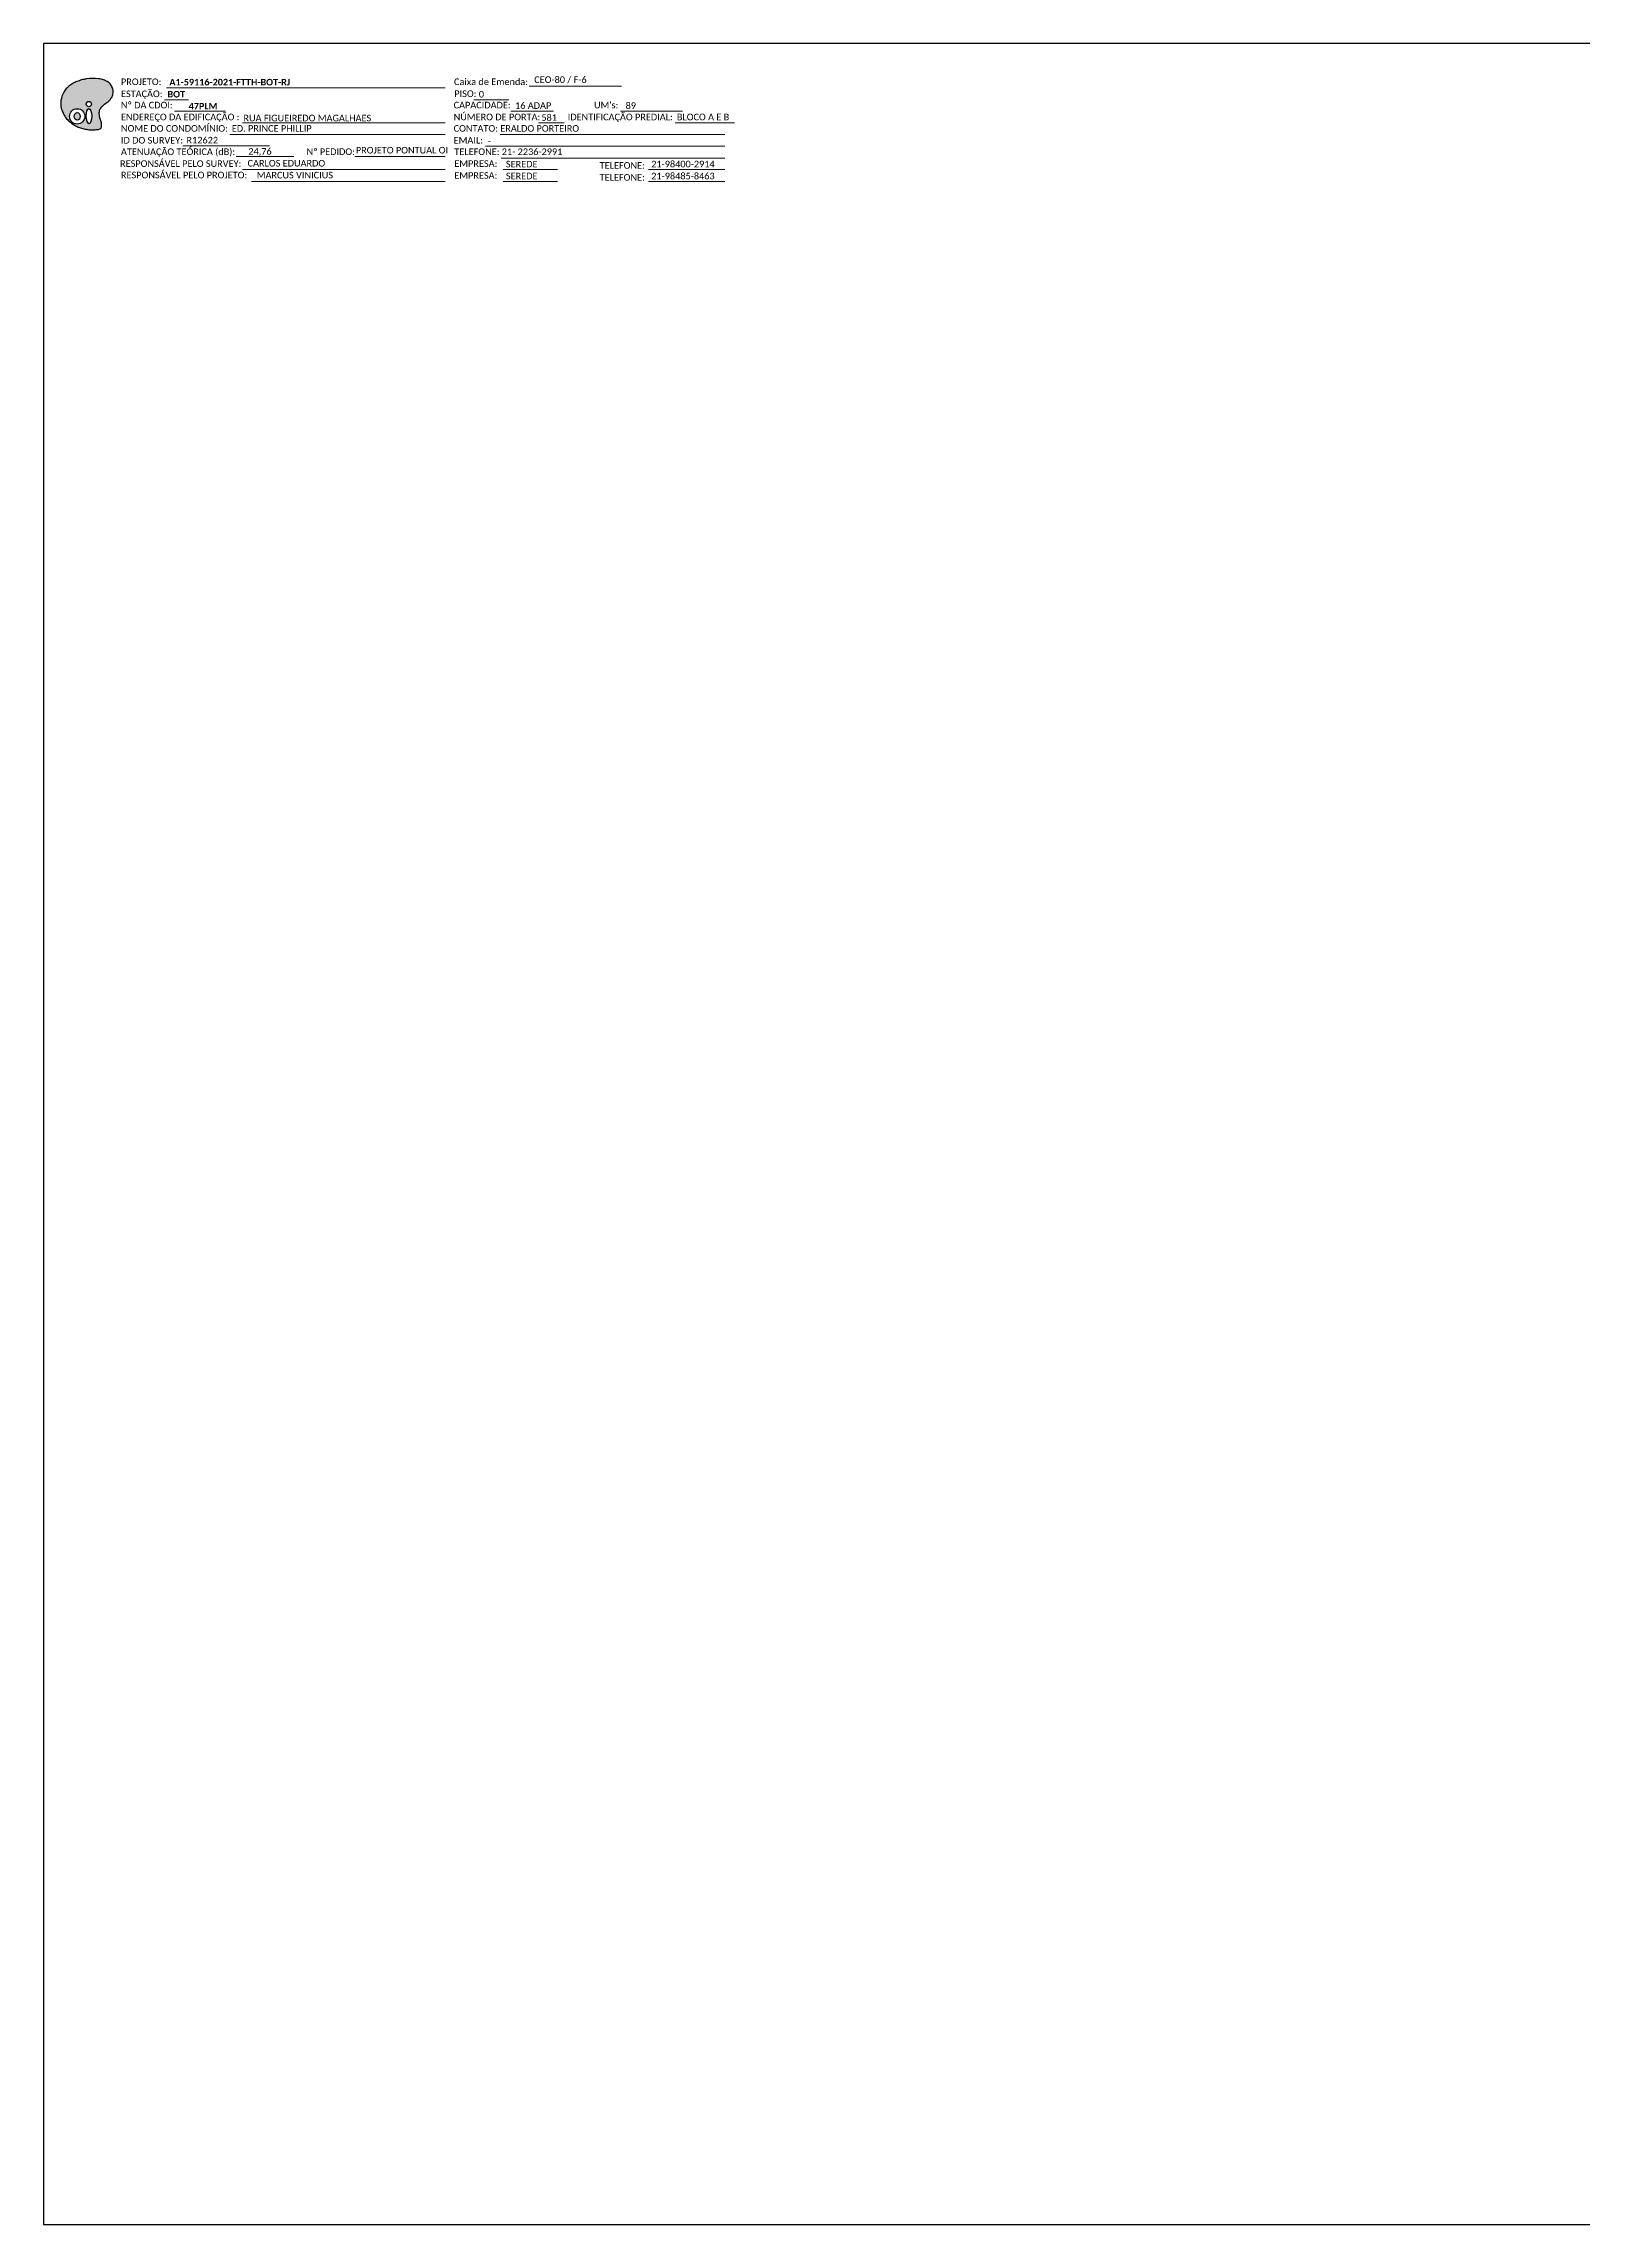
# Model space of a CAD drawing. Header units: inches. Extents: x 1396 to 4186, y -90 to 504.
# Drawn here: x 3348 to 3767, y -90 to 504 of the extents above; entities that cross this region are included whole.
import ezdxf
from ezdxf.enums import TextEntityAlignment as Align

# ---------------------------------------------------------------- set-up
doc = ezdxf.new("R2010")
doc.units = ezdxf.units.IN
doc.header["$MEASUREMENT"] = 0
doc.styles.add('WMF-Calibri0', font='calibri.ttf')
doc.styles.add('WMF-Calibri1', font='calibrib.ttf')

# ---------------------------------------------------------------- blocks, each defined once
blk = doc.blocks.new('OI')
h = blk.add_hatch(color=40)
edge = h.paths.add_edge_path()
edge.add_spline(control_points=[(4.35, -0.67), (3.92, -0.99), (3.26, -1.5), (2.81, -2.59), (2.9, -3.5), (3.06, -4.27), (3.31, -4.85), (3.37, -5.39), (3.4, -5.88), (3.2, -6.4), (2.54, -6.61), (1.65, -6.63), (0.55, -6.67), (-0.56, -6.42), (-1.61, -6.14), (-2.77, -5.61), (-3.92, -4.77), (-4.89, -3.7), (-5.34, -2.65), (-5.6, -1.94), (-5.85, -0.96), (-5.71, 0.47), (-5.1, 2.02), (-4.14, 3.02), (-3.3, 3.61), (-2.37, 4.16), (-1.36, 4.44), (-0.56, 4.7), (0.79, 4.85), (2.24, 4.97), (3.79, 4.57), (4.67, 4.21), (5.44, 3.65), (5.76, 2.99), (6.03, 2.21), (6.01, 1.46), (5.72, 0.64), (5.31, 0.08), (4.88, -0.38), (4.51, -0.55), (4.35, -0.67)], knot_values=[0, 0, 0, 0, 1.60434, 2.417191, 3.427595, 4.282808, 4.776746, 5.304182, 5.888771, 6.258406, 6.858137, 7.79129, 8.986195, 10.124242, 11.187857, 12.242908, 13.953784, 15.414161, 16.515391, 17.349188, 17.675853, 19.552021, 21.515531, 22.568638, 23.63245, 24.621084, 25.782718, 26.745347, 27.142653, 29.870543, 31.004649, 31.921532, 32.709589, 33.801391, 34.042471, 35.192333, 35.971461, 36.628871, 37.254359, 37.836911, 37.836911, 37.836911, 37.836911], degree=3, periodic=0)
h.paths.add_polyline_path([(1.13, -0.87, -1), (-0.04, -0.87, -1)], flags=16)
edge = h.paths.add_edge_path(flags=16)
edge.add_ellipse((0.56, -3.59), major_axis=(-0.02, 1.71), ratio=0.361305, start_angle=0, end_angle=360)
h.paths.add_polyline_path([(-0.36, -3.62, -1), (-3.8, -3.62, -1)], flags=16)
edge = h.paths.add_edge_path(flags=0)
edge.add_ellipse((-2.08, -3.62), major_axis=(0, 0.885), ratio=0.758294, start_angle=0, end_angle=360)
at = {"color": 40}
for centre, radius in [((-2.08, -3.62), 1.72), ((0.54, -0.87), 0.587)]:
    blk.add_circle(centre, radius, dxfattribs=at)
blk.add_ellipse((-2.08, -3.62), major_axis=(0, 0.885), ratio=0.758294, start_param=-3.141592653589792, end_param=3.141592653589792, dxfattribs=at)
blk.add_ellipse((0.56, -3.59), major_axis=(-0.02, 1.71), ratio=0.361305, dxfattribs=at)
at = {"color": 40, "start_tangent": (-0.800898, -0.598801), "end_tangent": (-0.800898, -0.598801)}
blk.add_spline([(4.35, -0.67), (3.2, -1.78), (2.9, -2.54), (2.92, -3.55), (3.12, -4.38), (3.28, -4.85), (3.37, -5.37), (3.35, -5.95), (3.2, -6.29), (2.66, -6.55), (1.73, -6.63), (0.54, -6.62), (-0.58, -6.41), (-1.6, -6.11), (-2.56, -5.67), (-3.95, -4.67), (-4.89, -3.56), (-5.37, -2.56), (-5.64, -1.78), (-5.72, -1.46), (-5.63, 0.42), (-4.84, 2.22), (-4.13, 2.99), (-3.27, 3.62), (-2.4, 4.09), (-1.3, 4.47), (-0.37, 4.72), (0.02, 4.77), (2.75, 4.8), (3.85, 4.53), (4.69, 4.16), (5.31, 3.68), (5.85, 2.73), (5.93, 2.5), (5.94, 1.35), (5.67, 0.62), (5.29, 0.08), (4.84, -0.36), (4.35, -0.67)], degree=3, dxfattribs=at)

msp = doc.modelspace()

# ---------------------------------------------------------------- linework, layer by layer
msp.add_lwpolyline([(3347.81, -90.07), (4186.37, -90.07), (4186.37, 503.93), (3347.81, 503.93), (3347.81, -90.07)])
at = {"color": 7, "lineweight": 0}
for points in [[(3380.76, 488.61), (3387.31, 488.61)], [(3381.28, 491.89), (3457.25, 491.89)], [(3465.05, 488.65), (3474.53, 488.65)], [(3480.09, 492.38), (3505.23, 492.38)], [(3383.43, 485.54), (3397.37, 485.54)], [(3402, 482.31), (3457.25, 482.31)], [(3475.1, 485.54), (3486.72, 485.54)], [(3482.68, 482.31), (3489.63, 482.31)], [(3505.04, 485.54), (3521.9, 485.54)], [(3519.85, 482.31), (3536.03, 482.31)], [(3385.74, 476.13), (3409.37, 476.13)], [(3398.58, 479.19), (3457.25, 479.19)], [(3468.17, 475.96), (3533.44, 475.96)], [(3472.21, 479.19), (3533.44, 479.19)], [(3400.28, 473.16), (3415.95, 473.16)], [(3402, 469.61), (3457.25, 469.61)], [(3432.61, 473.17), (3457.11, 473.17)], [(3433.12, 473.17), (3457.26, 473.17)], [(3472.46, 472.72), (3533.44, 472.72)], [(3473.07, 469.61), (3487.87, 469.61)], [(3512.67, 469.61), (3533.44, 469.61)], [(3404.49, 466.37), (3457.25, 466.37)], [(3473.07, 466.37), (3487.87, 466.37)], [(3512.67, 466.37), (3533.44, 466.37)]]:
    msp.add_lwpolyline(points, dxfattribs=at)

# ---------------------------------------------------------------- block references
at = {"color": 7, "xscale": 1.213923925196705, "yscale": 1.21392392515554, "zscale": 1.213923925163967, "rotation": 0.153289602326381}
msp.add_blockref('OI', (3359.48, 488.52), dxfattribs=at)

# ---------------------------------------------------------------- texts
at = {"color": 7, "lineweight": 0, "style": 'WMF-Calibri0'}
for s, height, p in [('PROJETO:', 1.793, (3368.88, 492.64)), ('Caixa de Emenda:', 1.7927, (3459.64, 492.64)), ('ESTAÇÃO:', 1.793, (3368.88, 489.36)), ('Nº DA CDOI:', 1.7927, (3368.88, 486.29)), ('CAPACIDADE:', 1.7927, (3459.53, 486.29)), ('PISO:', 1.793, (3459.71, 489.4)), ("UM's:", 1.793, (3497.77, 486.29)), ('ENDEREÇO DA EDIFICAÇÃO :', 1.7927, (3368.88, 483.05)), ('NOME DO CONDOMÍNIO:', 1.7927, (3368.88, 479.94)), ('ED. PRINCE PHILLIP', 1.7927, (3399.09, 479.94)), ('CONTATO: ERALDO PORTEIRO', 1.7927, (3459.53, 479.94)), ('NÚMERO DE PORTA:', 1.7927, (3459.53, 483.05)), ('IDENTIFICAÇÃO PREDIAL:', 1.7927, (3490.61, 483.05)), ('BLOCO A E B', 1.7927, (3520.35, 483.05)), ('ATENUAÇÃO TEÓRICA (dB):', 1.7927, (3368.88, 473.59)), ('ID DO SURVEY:', 1.7927, (3368.88, 476.7)), ('Nº PEDIDO:', 1.793, (3419.47, 473.6)), ('EMAIL:', 1.793, (3459.53, 476.7)), ('TELEFONE: 21- 2236-2991', 1.7927, (3459.71, 473.59)), ('RESPONSÁVEL PELO SURVEY:', 1.7927, (3368.64, 470.35)), ('RESPONSÁVEL PELO PROJETO:', 1.7927, (3368.88, 467.24)), ('EMPRESA:', 1.793, (3459.71, 470.35)), ('TELEFONE:', 1.793, (3499.31, 469.85)), ('EMPRESA:', 1.793, (3459.71, 467.12)), ('TELEFONE:', 1.793, (3499.31, 466.61))]:
    msp.add_text(s, height=height, dxfattribs=at).set_placement(p)
at = {"color": 7, "linetype": 'Continuous'}
for s, height, style, p in [('A1-59116-2021-FTTH-BOT-RJ', 1.7927, 'WMF-Calibri1', (3382.08, 492.54)), ('CEO-80 / F-6', 1.7927, 'WMF-Calibri0', (3481.49, 493.22)), ('BOT', 1.793, 'WMF-Calibri1', (3381.56, 489.26)), ('0', 1.79, 'WMF-Calibri0', (3466.4, 489.25)), ('RUA FIGUEIREDO MAGALHAES', 1.7927, 'WMF-Calibri0', (3402.26, 482.76)), ('581', 1.793, 'WMF-Calibri0', (3483.44, 482.9)), ('-', 1.79, 'WMF-Calibri0', (3468.88, 476.55)), ('CARLOS EDUARDO', 1.7927, 'WMF-Calibri0', (3403.39, 470.45)), ('SEREDE', 1.793, 'WMF-Calibri0', (3473.77, 470.21)), ('21-98400-2914', 1.7927, 'WMF-Calibri0', (3513.37, 470.23)), ('MARCUS VINICIUS', 1.7927, 'WMF-Calibri0', (3405.88, 467.21)), ('SEREDE', 1.793, 'WMF-Calibri0', (3473.77, 466.97)), ('21-98485-8463', 1.7927, 'WMF-Calibri0', (3513.37, 466.97))]:
    msp.add_text(s, height=height, dxfattribs=dict(at, style=style)).set_placement(p)
at = {"color": 7, "linetype": 'Continuous', "style": 'WMF-Calibri1'}
msp.add_text('47PLM', height=1.793, dxfattribs=at).set_placement((3391.26, 486), align=Align.CENTER)
at = {"color": 0, "linetype": 'Continuous', "style": 'WMF-Calibri0'}
for s, p in [('16 ADAP', (3476.27, 486.16)), ('89', (3506.39, 486.14)), ('R12622 ', (3386.74, 476.74))]:
    msp.add_text(s, height=1.793, dxfattribs=at).set_placement(p)
at = {"color": 0, "lineweight": 0, "style": 'WMF-Calibri0'}
msp.add_text('24,76', height=1.793, dxfattribs=at).set_placement((3403.59, 473.68))
at = {"color": 7, "style": 'WMF-Calibri0'}
msp.add_text('PROJETO PONTUAL OI', height=1.7927, dxfattribs=at).set_placement((3432.89, 474.01))

doc.saveas('drawing.dxf')
